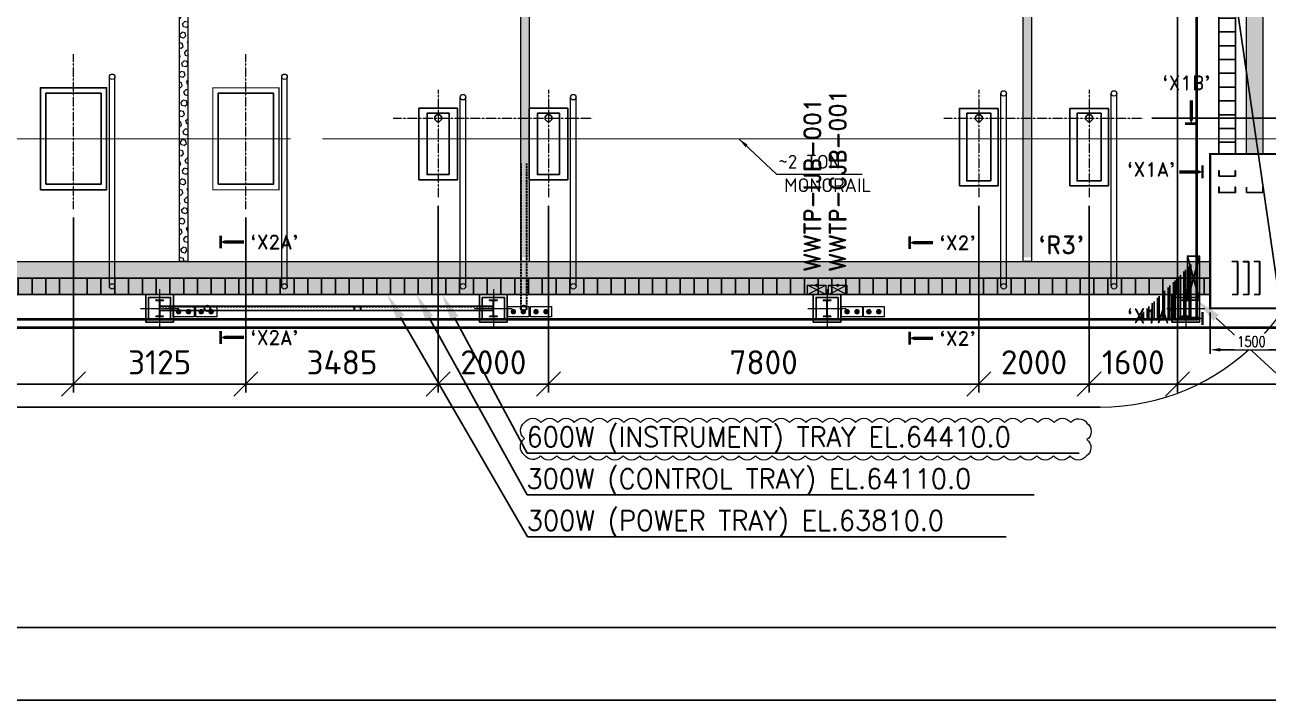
# Model space of a CAD drawing. Header units: inches. Extents: x 8618018 to 8935006, y 2431589 to 2567223.
# Drawn here: x 8685894 to 8708431, y 2464586 to 2476832 of the extents above; entities that cross this region are included whole.
import ezdxf
from ezdxf import colors
from ezdxf.entities.mleader import LeaderData, LeaderLine
from ezdxf.math import Vec2, Vec3

# ---------------------------------------------------------------- set-up
doc = ezdxf.new("R2010")
doc.units = ezdxf.units.IN
doc.header["$MEASUREMENT"] = 0
for name, pattern in [('CENTER', [2, 1.25, -0.25, 0.25, -0.25]), ('HIDDEN', [0.375, 0.25, -0.125]), ('PHANTOM', [2.5, 1.25, -0.25, 0.25, -0.25, 0.25, -0.25])]:
    doc.linetypes.add(name, pattern=pattern)
doc.layers.get('Defpoints').update_dxf_attribs({"color": 252})
for name, color, linetype in [('a Text far', 252, 'Continuous'), ('CCT', 4, 'Continuous'), ('Civil', 252, 'Continuous'), ('ELECT-CABLE-TRENCH', 230, 'Continuous'), ('ELECTRICAL BOX', 30, 'Continuous'), ('HIDDEN', 252, 'HIDDEN'), ('LAY-ROAD CARREGE WAY', 252, 'Continuous'), ('LCS', 4, 'Continuous'), ('MOTOR LOCATION', 3, 'Continuous'), ('PUMP', 252, 'Continuous'), ('STR', 252, 'Continuous'), ('T', 3, 'Continuous'), ('TEXT', 252, 'Continuous'), ('TRAY', 1, 'Continuous')]:
    doc.layers.add(name, color=color, linetype=linetype)
for name, color, linetype, lineweight in [('CL', 252, 'CENTER', 5), ('CVL_INSERT', 212, 'Continuous', 30), ('DIM', 252, 'Continuous', 13), ('ICT', 6, 'Continuous', 13), ('PCT', 2, 'Continuous', 15), ('WTS_PIT', 191, 'Continuous', 25)]:
    doc.layers.add(name, color=color, linetype=linetype, lineweight=lineweight)
doc.styles.add('DIM', font='romans.shx', dxfattribs={"width": 0.8})
doc.styles.add('DIM1', font='romant.shx', dxfattribs={"width": 0.8})
doc.styles.add('ISOCPEUR', font='isocpeur.ttf')
doc.styles.add('r-30', font='romans.shx')
doc.styles.add('Roman', font='romans')
doc.styles.add('ROMAND', font='romand')
doc.styles.get("Standard").update_dxf_attribs({"font": 'arial.ttf'})
doc.styles.add('TIT', font='romand.shx')
doc.dimstyles.new('DIM', dxfattribs={"dimscale": 175, "dimtxt": 2.5, "dimasz": 2.5, "dimexe": 0.875, "dimexo": 0.875, "dimgap": 1, "dimtad": 1, "dimdec": 0, "dimzin": 9, "dimdsep": 46, "dimtxsty": 'ISOCPEUR', "dimblk": 'OBLIQUE', "dimcen": 0.09, "dimclrd": 256, "dimclre": 256, "dimclrt": 252, "dimadec": 0, "dimazin": 0, "dimtfac": 1, "dimtdec": 0, "dimtmove": 0, "dimatfit": 3, "dimfxl": 1, "dimtfill": 1, "dimtolj": 1, "dimtzin": 0, "dimarcsym": 0})
doc.dimstyles.new('DIM_100', dxfattribs={"dimscale": 75, "dimtxt": 2.5, "dimasz": 2.5, "dimexe": 1, "dimexo": 1, "dimgap": 0.75, "dimtad": 1, "dimdec": 0, "dimrnd": 1, "dimzin": 12, "dimdsep": 46, "dimtxsty": 'DIM', "dimcen": 0.09, "dimclrd": 256, "dimclre": 256, "dimclrt": 3, "dimadec": 0, "dimazin": 0, "dimtfac": 0.046875, "dimtdec": 0, "dimtmove": 0, "dimatfit": 3, "dimfxl": 1, "dimtolj": 1, "dimtzin": 12, "dimlwd": -1, "dimlwe": -1, "dimarcsym": 0})
pattern_1 = [(270, (-36093226.64, 22308404), (250, -7e-14), [])]
pattern_2 = [(180, (28544000.03, 47273702.67), (-1e-13, -250), [])]

# ---------------------------------------------------------------- blocks, each defined once
blk = doc.blocks.new('COL')
at = {"layer": 'Civil'}
blk.add_lwpolyline([(-250, -250), (250, -250), (250, 250), (-250, 250)], close=True, dxfattribs=at)
at = {"layer": 'CL', "ltscale": 0.25}
for p, q in [((0, -350), (0, 350)), ((-350, 0), (350, 0))]:
    blk.add_line(p, q, dxfattribs=at)
at = {"layer": 'STR'}
blk.add_lwpolyline([(-200, 200), (200, 200), (200, -200), (-200, -200)], close=True, dxfattribs=at)
blk.add_lwpolyline([(-70, 150), (70, 150), (70, 148, -0.414214), (63, 141), (18, 134, 0.414214), (4, 120), (4, -120, 0.414214), (18, -134), (63, -141, -0.414214), (70, -148), (70, -150), (-70, -150), (-70, -148, -0.414214), (-63, -141), (-18, -134, 0.414214), (-4, -120), (-4, 120, 0.414214), (-18, 134), (-63, 141, -0.414214), (-70, 148)], format="xyb", close=True, dxfattribs=at)
blk = doc.blocks.new('PUMP-3')
at = {"layer": 'CL'}
blk.add_line((0, 515), (0, -1435), dxfattribs=at)
at = {"layer": 'PUMP', "ltscale": 0.25}
blk.add_lwpolyline([(220, -1140), (-220, -1140), (-220, 90), (220, 90)], close=True, dxfattribs=at)
blk.add_circle((0, 0), 63.3, dxfattribs=at)
blk = doc.blocks.new('PUMP-6')
at = {"layer": 'CL'}
blk.add_line((0, 515), (0, -1435), dxfattribs=at)
at = {"layer": 'PUMP', "ltscale": 0.25}
blk.add_lwpolyline([(200, -1025), (-200, -1025), (-200, 90), (200, 90)], close=True, dxfattribs=at)
blk.add_circle((0, 0), 63.3, dxfattribs=at)
blk = doc.blocks.new('_Oblique')
at = {"color": 0, "linetype": 'ByBlock', "lineweight": -2}
blk.add_line((-0.5, -0.5), (0.5, 0.5), dxfattribs=at)
blk = doc.blocks.new('*D270')
at = {"layer": 'Defpoints', "color": 0, "transparency": 16777216}
for p in [(95505, 0), (95505, -6754), (0, -8229)]:
    blk.add_point(p, dxfattribs=at)
at = {"layer": 'DIM', "lineweight": -2, "transparency": 16777216}
for p, q in [((95505, -153), (95505, -6908)), ((0, -8075), (0, -6601)), ((0, -6754), (95505, -6754))]:
    blk.add_line(p, q, dxfattribs=at)
at = {"layer": 'DIM', "lineweight": -2, "transparency": 16777216, "xscale": 437.5, "yscale": 437.5, "zscale": 437.5, "rotation": 180}
blk.add_blockref('_Oblique', (0, -6754), dxfattribs=at)
at = {"layer": 'DIM', "lineweight": -2, "transparency": 16777216, "xscale": 437.5, "yscale": 437.5, "zscale": 437.5}
blk.add_blockref('_Oblique', (95505, -6754), dxfattribs=at)
at = {"layer": 'DIM', "color": 252, "transparency": 16777216, "insert": (47752, -6361), "char_height": 437.5, "attachment_point": 5, "style": 'ISOCPEUR', "bg_fill": 3, "box_fill_scale": 1.1, "bg_fill_color": 256, "bg_fill_true_color": 13158600, "bg_fill_transparency": 0}
blk.add_mtext('\\A1;95505', dxfattribs=at)
blk = doc.blocks.new('*D291')
at = {"layer": 'Defpoints', "color": 0, "transparency": 16777216}
for p in [(78705, 7800), (78086, 3800), (82145, 3800)]:
    blk.add_point(p, dxfattribs=at)
at = {"layer": 'DIM', "lineweight": -2, "transparency": 16777216}
for p, q in [((78858, 7800), (82298, 7800)), ((82145, 7800), (82145, 3800)), ((78239, 3800), (82298, 3800))]:
    blk.add_line(p, q, dxfattribs=at)
at = {"layer": 'DIM', "lineweight": -2, "transparency": 16777216, "xscale": 437.5, "yscale": 437.5, "zscale": 437.5}
for p, rotation in [((82145, 7800), 90), ((82145, 3800), 270)]:
    blk.add_blockref('_Oblique', p, dxfattribs=dict(at, rotation=rotation))
at = {"layer": 'DIM', "color": 252, "transparency": 16777216, "insert": (81751, 5800), "char_height": 437.5, "attachment_point": 5, "rotation": 90, "style": 'ISOCPEUR', "bg_fill": 3, "box_fill_scale": 1.1, "bg_fill_color": 256, "bg_fill_true_color": 13158600, "bg_fill_transparency": 0}
blk.add_mtext('\\A1;4000', dxfattribs=at)
blk = doc.blocks.new('*D265')
at = {"layer": 'Defpoints', "color": 0, "transparency": 16777216}
for p in [(78705, 7800), (86805, 3800), (78705, -1022)]:
    blk.add_point(p, dxfattribs=at)
at = {"layer": 'DIM', "lineweight": -2, "transparency": 16777216}
for p, q in [((78705, 7647), (78705, -1175)), ((86805, 3647), (86805, -1175)), ((86805, -1022), (78705, -1022))]:
    blk.add_line(p, q, dxfattribs=at)
at = {"layer": 'DIM', "lineweight": -2, "transparency": 16777216, "xscale": 437.5, "yscale": 437.5, "zscale": 437.5, "rotation": 180}
blk.add_blockref('_Oblique', (78705, -1022), dxfattribs=at)
at = {"layer": 'DIM', "lineweight": -2, "transparency": 16777216, "xscale": 437.5, "yscale": 437.5, "zscale": 437.5}
blk.add_blockref('_Oblique', (86805, -1022), dxfattribs=at)
at = {"layer": 'DIM', "color": 252, "transparency": 16777216, "insert": (82755, -628), "char_height": 437.5, "attachment_point": 5, "style": 'ISOCPEUR', "bg_fill": 3, "box_fill_scale": 1.1, "bg_fill_color": 256, "bg_fill_true_color": 13158600, "bg_fill_transparency": 0}
blk.add_mtext('\\A1;8100', dxfattribs=at)
blk = doc.blocks.new('*D302')
at = {"layer": 'Defpoints', "color": 0, "transparency": 16777216}
for p in [(78705, 7800), (77105, 2365), (77105, -1022)]:
    blk.add_point(p, dxfattribs=at)
at = {"layer": 'DIM', "lineweight": -2, "transparency": 16777216}
for p, q in [((78705, 7647), (78705, -1175)), ((77105, 2212), (77105, -1175)), ((78705, -1022), (77105, -1022))]:
    blk.add_line(p, q, dxfattribs=at)
at = {"layer": 'DIM', "lineweight": -2, "transparency": 16777216, "xscale": 437.5, "yscale": 437.5, "zscale": 437.5, "rotation": 180}
blk.add_blockref('_Oblique', (77105, -1022), dxfattribs=at)
at = {"layer": 'DIM', "lineweight": -2, "transparency": 16777216, "xscale": 437.5, "yscale": 437.5, "zscale": 437.5}
blk.add_blockref('_Oblique', (78705, -1022), dxfattribs=at)
at = {"layer": 'DIM', "color": 252, "transparency": 16777216, "insert": (77905, -628), "char_height": 437.5, "attachment_point": 5, "style": 'ISOCPEUR', "bg_fill": 3, "box_fill_scale": 1.1, "bg_fill_color": 256, "bg_fill_true_color": 13158600, "bg_fill_transparency": 0}
blk.add_mtext('\\A1;1600', dxfattribs=at)
blk = doc.blocks.new('*D303')
at = {"layer": 'Defpoints', "color": 0, "transparency": 16777216}
for p in [(75105, 2365), (77105, 2365), (75105, -1022)]:
    blk.add_point(p, dxfattribs=at)
at = {"layer": 'DIM', "lineweight": -2, "transparency": 16777216}
for p, q in [((75105, 2212), (75105, -1175)), ((77105, 2212), (77105, -1175)), ((77105, -1022), (75105, -1022))]:
    blk.add_line(p, q, dxfattribs=at)
at = {"layer": 'DIM', "lineweight": -2, "transparency": 16777216, "xscale": 437.5, "yscale": 437.5, "zscale": 437.5, "rotation": 180}
blk.add_blockref('_Oblique', (75105, -1022), dxfattribs=at)
at = {"layer": 'DIM', "lineweight": -2, "transparency": 16777216, "xscale": 437.5, "yscale": 437.5, "zscale": 437.5}
blk.add_blockref('_Oblique', (77105, -1022), dxfattribs=at)
at = {"layer": 'DIM', "color": 252, "transparency": 16777216, "insert": (76105, -628), "char_height": 437.5, "attachment_point": 5, "style": 'ISOCPEUR', "bg_fill": 3, "box_fill_scale": 1.1, "bg_fill_color": 256, "bg_fill_true_color": 13158600, "bg_fill_transparency": 0}
blk.add_mtext('\\A1;2000', dxfattribs=at)
blk = doc.blocks.new('*D304')
at = {"layer": 'Defpoints', "color": 0, "transparency": 16777216}
for p in [(67305, 2365), (75105, 2365), (67305, -1022)]:
    blk.add_point(p, dxfattribs=at)
at = {"layer": 'DIM', "lineweight": -2, "transparency": 16777216}
for p, q in [((67305, 2212), (67305, -1175)), ((75105, 2212), (75105, -1175)), ((75105, -1022), (67305, -1022))]:
    blk.add_line(p, q, dxfattribs=at)
at = {"layer": 'DIM', "lineweight": -2, "transparency": 16777216, "xscale": 437.5, "yscale": 437.5, "zscale": 437.5, "rotation": 180}
blk.add_blockref('_Oblique', (67305, -1022), dxfattribs=at)
at = {"layer": 'DIM', "lineweight": -2, "transparency": 16777216, "xscale": 437.5, "yscale": 437.5, "zscale": 437.5}
blk.add_blockref('_Oblique', (75105, -1022), dxfattribs=at)
at = {"layer": 'DIM', "color": 252, "transparency": 16777216, "insert": (71205, -628), "char_height": 437.5, "attachment_point": 5, "style": 'ISOCPEUR', "bg_fill": 3, "box_fill_scale": 1.1, "bg_fill_color": 256, "bg_fill_true_color": 13158600, "bg_fill_transparency": 0}
blk.add_mtext('\\A1;7800', dxfattribs=at)
blk = doc.blocks.new('*D305')
at = {"layer": 'Defpoints', "color": 0, "transparency": 16777216}
for p in [(65305, 2365), (67305, 2365), (65305, -1022)]:
    blk.add_point(p, dxfattribs=at)
at = {"layer": 'DIM', "lineweight": -2, "transparency": 16777216}
for p, q in [((65305, 2212), (65305, -1175)), ((67305, 2212), (67305, -1175)), ((67305, -1022), (65305, -1022))]:
    blk.add_line(p, q, dxfattribs=at)
at = {"layer": 'DIM', "lineweight": -2, "transparency": 16777216, "xscale": 437.5, "yscale": 437.5, "zscale": 437.5, "rotation": 180}
blk.add_blockref('_Oblique', (65305, -1022), dxfattribs=at)
at = {"layer": 'DIM', "lineweight": -2, "transparency": 16777216, "xscale": 437.5, "yscale": 437.5, "zscale": 437.5}
blk.add_blockref('_Oblique', (67305, -1022), dxfattribs=at)
at = {"layer": 'DIM', "color": 252, "transparency": 16777216, "insert": (66305, -628), "char_height": 437.5, "attachment_point": 5, "style": 'ISOCPEUR', "bg_fill": 3, "box_fill_scale": 1.1, "bg_fill_color": 256, "bg_fill_true_color": 13158600, "bg_fill_transparency": 0}
blk.add_mtext('\\A1;2000', dxfattribs=at)
blk = doc.blocks.new('*D306')
at = {"layer": 'Defpoints', "color": 0, "transparency": 16777216}
for p in [(65305, 2365), (61820, 2150), (61820, -1022)]:
    blk.add_point(p, dxfattribs=at)
at = {"layer": 'DIM', "lineweight": -2, "transparency": 16777216}
for p, q in [((65305, 2212), (65305, -1175)), ((61820, 1997), (61820, -1175)), ((65305, -1022), (61820, -1022))]:
    blk.add_line(p, q, dxfattribs=at)
at = {"layer": 'DIM', "lineweight": -2, "transparency": 16777216, "xscale": 437.5, "yscale": 437.5, "zscale": 437.5, "rotation": 180}
blk.add_blockref('_Oblique', (61820, -1022), dxfattribs=at)
at = {"layer": 'DIM', "lineweight": -2, "transparency": 16777216, "xscale": 437.5, "yscale": 437.5, "zscale": 437.5}
blk.add_blockref('_Oblique', (65305, -1022), dxfattribs=at)
at = {"layer": 'DIM', "color": 252, "transparency": 16777216, "insert": (63562, -628), "char_height": 437.5, "attachment_point": 5, "style": 'ISOCPEUR', "bg_fill": 3, "box_fill_scale": 1.1, "bg_fill_color": 256, "bg_fill_true_color": 13158600, "bg_fill_transparency": 0}
blk.add_mtext('\\A1;3485', dxfattribs=at)
blk = doc.blocks.new('*D307')
at = {"layer": 'Defpoints', "color": 0, "transparency": 16777216}
for p in [(58695, 2150), (61820, 2150), (58695, -1022)]:
    blk.add_point(p, dxfattribs=at)
at = {"layer": 'DIM', "lineweight": -2, "transparency": 16777216}
for p, q in [((58695, 1997), (58695, -1175)), ((61820, 1997), (61820, -1175)), ((61820, -1022), (58695, -1022))]:
    blk.add_line(p, q, dxfattribs=at)
at = {"layer": 'DIM', "lineweight": -2, "transparency": 16777216, "xscale": 437.5, "yscale": 437.5, "zscale": 437.5, "rotation": 180}
blk.add_blockref('_Oblique', (58695, -1022), dxfattribs=at)
at = {"layer": 'DIM', "lineweight": -2, "transparency": 16777216, "xscale": 437.5, "yscale": 437.5, "zscale": 437.5}
blk.add_blockref('_Oblique', (61820, -1022), dxfattribs=at)
at = {"layer": 'DIM', "color": 252, "transparency": 16777216, "insert": (60257, -628), "char_height": 437.5, "attachment_point": 5, "style": 'ISOCPEUR', "bg_fill": 3, "box_fill_scale": 1.1, "bg_fill_color": 256, "bg_fill_true_color": 13158600, "bg_fill_transparency": 0}
blk.add_mtext('\\A1;3125', dxfattribs=at)
blk = doc.blocks.new('*D308')
at = {"layer": 'Defpoints', "color": 0, "transparency": 16777216}
for p in [(55205, 2365), (58695, 2150), (55205, -1022)]:
    blk.add_point(p, dxfattribs=at)
at = {"layer": 'DIM', "lineweight": -2, "transparency": 16777216}
for p, q in [((55205, 2212), (55205, -1175)), ((58695, 1997), (58695, -1175)), ((58695, -1022), (55205, -1022))]:
    blk.add_line(p, q, dxfattribs=at)
at = {"layer": 'DIM', "lineweight": -2, "transparency": 16777216, "xscale": 437.5, "yscale": 437.5, "zscale": 437.5, "rotation": 180}
blk.add_blockref('_Oblique', (55205, -1022), dxfattribs=at)
at = {"layer": 'DIM', "lineweight": -2, "transparency": 16777216, "xscale": 437.5, "yscale": 437.5, "zscale": 437.5}
blk.add_blockref('_Oblique', (58695, -1022), dxfattribs=at)
at = {"layer": 'DIM', "color": 252, "transparency": 16777216, "insert": (56950, -628), "char_height": 437.5, "attachment_point": 5, "style": 'ISOCPEUR', "bg_fill": 3, "box_fill_scale": 1.1, "bg_fill_color": 256, "bg_fill_true_color": 13158600, "bg_fill_transparency": 0}
blk.add_mtext('\\A1;3490', dxfattribs=at)
blk = doc.blocks.new('LPNO')
at = {"layer": 'ELECTRICAL BOX', "color": 7, "lineweight": 0}
for p, q in [((25.6, 21.4), (3.9, -21.4)), ((25.6, -21.4), (3.9, 21.4))]:
    blk.add_line(p, q, dxfattribs=at)
at = {"layer": 'ELECTRICAL BOX', "color": 7, "lineweight": 0, "const_width": 3.59}
blk.add_lwpolyline([(3.9, 1.8, 1), (3.9, -1.8, 1)], format="xyb", close=True, dxfattribs=at)
at = {"layer": 'ELECTRICAL BOX', "color": 7, "lineweight": 0}
blk.add_lwpolyline([(3.9, -21.4), (3.9, 21.4), (25.6, 21.4), (25.6, -21.4)], close=True, dxfattribs=at)
at = {"layer": 'ELECTRICAL BOX', "style": 'DIM1', "width": 0.8}
blk.add_attdef('LPNO', (36.8, 20.2), '', height=32, dxfattribs=at)
blk = doc.blocks.new('*D333')
at = {"transparency": 16777216}
for p, q in [((8707379, 2471615), (8707379, 2470864)), ((8708880, 2471615), (8708880, 2470864)), ((8707567, 2470939), (8708692, 2470939))]:
    blk.add_line(p, q, dxfattribs=at)
for points in [[(8707567, 2470971), (8707567, 2470908), (8707379, 2470939)], [(8708692, 2470971), (8708692, 2470908), (8708880, 2470939)]]:
    blk.add_solid(points, dxfattribs=at)
at = {"layer": 'Defpoints', "color": 0, "transparency": 16777216}
for p in [(8707379, 2471690), (8708880, 2471690), (8708880, 2470939)]:
    blk.add_point(p, dxfattribs=at)
at = {"color": 3, "transparency": 16777216, "insert": (8708129, 2471089), "char_height": 187.5, "attachment_point": 5, "style": 'DIM', "bg_fill": 3, "box_fill_scale": 1.25, "bg_fill_color": 256, "bg_fill_true_color": 13158600, "bg_fill_transparency": 0}
blk.add_mtext('\\A1;1500', dxfattribs=at)
blk = doc.blocks.new('LCS')
at = {"layer": 'T', "color": 4, "lineweight": 0}
blk.add_lwpolyline([(-590, 295), (-210, 295), (-210, 105), (-590, 105)], close=True, dxfattribs=at)
at = {"layer": 'T', "color": 4, "const_width": 50}
for points in [[(-515, 200, 1), (-465, 200, 1)], [(-335, 200, 1), (-285, 200, 1)]]:
    blk.add_lwpolyline(points, format="xyb", close=True, dxfattribs=at)
at = {"layer": 'MOTOR LOCATION', "color": 4, "style": 'Roman'}
blk.add_attdef('XXX', (246, 103), '', height=240, dxfattribs=at)
blk = doc.blocks.new('GA CRM')
h = blk.add_hatch()
h.set_pattern_fill('ANSI32', color=256, scale=10, angle=45)
h.set_pattern_definition([(90, (-8596117.2, -2337405.8), (-95.25, 0), []), (90, (-8596085.45, -2337374.05), (-95.25, 0), [])])
h.paths.add_polyline_path([(78955, 1150), (78955, 150), (77955, 150)])
at = {"const_width": 50}
blk.add_lwpolyline([(0, 0), (0, 54685), (95505, 54685), (95505, 0), (0, 0)], dxfattribs=at)
at = {"linetype": 'PHANTOM', "const_width": 50}
blk.add_lwpolyline([(42455, 6750), (79055, 6750), (79055, 150), (42455, 150)], close=True, dxfattribs=at)
at = {"color": 252, "linetype": 'PHANTOM', "const_width": 20}
blk.add_lwpolyline([(61219.5, 2500), (61219.5, 4350), (62419.5, 4350), (62419.5, 2500)], close=True, dxfattribs=at)
for points in [[(43155, 3425), (62629, 3425)], [(63207.1, 3425), (80755, 3425)]]:
    blk.add_lwpolyline(points, dxfattribs=at)
at = {"linetype": 'PHANTOM', "const_width": 50}
blk.add_lwpolyline([(37905, 0), (79905, 0)], dxfattribs=at)
at = {"layer": 'Civil'}
for points in [[(58094.5, 2500), (58094.5, 4350), (59294.5, 4350), (59294.5, 2500)], [(64955, 2680), (64955, 3980), (65655, 3980), (65655, 2680)], [(66955, 2680), (66955, 3980), (67655, 3980), (67655, 2680)], [(75455, 3975), (75455, 2575), (74755, 2575), (74755, 3975)], [(77455, 3975), (77455, 2575), (76755, 2575), (76755, 3975)]]:
    blk.add_lwpolyline(points, close=True, dxfattribs=at)
at = {"layer": 'CL'}
for p, q in [((58694.5, 2150), (58694.5, 4960.4)), ((61819.5, 2150), (61819.5, 4960.4)), ((64490, 3800), (68094.1, 3800)), ((74471.8, 3800), (78086.2, 3800))]:
    blk.add_line(p, q, dxfattribs=at)
at = {"layer": 'DIM'}
blk.add_arc((77305, 2560), 4000, 270, 0, dxfattribs=at)
at = {"layer": 'HIDDEN'}
for p, q in [((60258.8, 379.5), (66301.1, 379.5)), ((63789.1, 312.5), (63789.1, 387.5)), ((63898.5, 312.5), (63898.5, 387.5))]:
    blk.add_line(p, q, dxfattribs=at)
at = {"layer": 'LAY-ROAD CARREGE WAY', "color": 252}
for p, q in [((19500, -1440), (77305, -1440)), ((19500, -5440), (99255, -5440))]:
    blk.add_line(p, q, dxfattribs=at)
at = {"layer": 'PUMP', "ltscale": 0.25}
for points in [[(58194.5, 2600), (58194.5, 4250), (59194.5, 4250), (59194.5, 2600)], [(61319.5, 2600), (61319.5, 4250), (62319.5, 4250), (62319.5, 2600)]]:
    blk.add_lwpolyline(points, close=True, dxfattribs=at)
at = {"layer": 'STR'}
for p, q in [((60258.8, 387.5), (66301.1, 387.5)), ((60258.8, 312.5), (66301.1, 312.5)), ((63782.6, 312.5), (63782.6, 387.5)), ((63905, 312.5), (63905, 387.5))]:
    blk.add_line(p, q, dxfattribs=at)
at = {"color": 7, "xscale": -1, "rotation": 180}
for p in [(60255, 350), (66305, 350), (72355, 350), (78855, 350)]:
    blk.add_blockref('COL', p, dxfattribs=at)
at = {"layer": 'PUMP'}
for name, p in [('PUMP-6', (65305, 3800)), ('PUMP-6', (67305, 3800)), ('PUMP-3', (75105, 3800)), ('PUMP-3', (77105, 3800))]:
    blk.add_blockref(name, p, dxfattribs=at)
at = {"layer": 'TEXT', "char_height": 250, "attachment_point": 7, "style": 'ISOCPEUR'}
for s, insert in [('\\A1;~2 TON', (71472.8, 2884.2)), ('\\A1;MONORAIL', (71576.9, 2457.5))]:
    blk.add_mtext(s, dxfattribs=dict(at, insert=insert))
at = {"layer": 'DIM'}
blk.add_leader([(79620, 6949.6), (81120.5, -3409), (93076.4, -3409)], dimstyle='DIM', override={"dimgap": 1, "dimtad": 0}, dxfattribs=at)
at = {"layer": 'DIM', "color": 7}
blk.add_leader([(70757.2, 3425, -8.2), (71440.8, 2785.3, -8.2), (72993.6, 2785.3, -8.2)], dimstyle='DIM_100', dxfattribs=at)
at = {"layer": 'DIM'}
dim = blk.add_linear_dim(base=(82145, 3800), p1=(78705, 7800), p2=(78086.2, 3800), angle=90, dimstyle='DIM', override={"dimarcsym": 1}, dxfattribs=at)
dim.commit()
dim.dimension.update_dxf_attribs({"geometry": '*D291', "text_midpoint": (81751.2, 5800)})
dim = blk.add_linear_dim(base=(95505, -6754.4), p1=(0, -8228.6), p2=(95505, 0), dimstyle='DIM', override={"dimarcsym": 1}, dxfattribs=at)
dim.commit()
dim.dimension.update_dxf_attribs({"geometry": '*D270', "text_midpoint": (47752.5, -6360.7)})
dim = blk.add_linear_dim(base=(78705, -1021.7), p1=(86805, 3800), p2=(78705, 7800), dimstyle='DIM', override={"dimarcsym": 1}, dxfattribs=at)
dim.commit()
dim.dimension.update_dxf_attribs({"geometry": '*D265', "text_midpoint": (82755, -628)})
dim = blk.add_linear_dim(base=(77105, -1021.7), p1=(78705, 7800), p2=(77105, 2365), dimstyle='DIM', override={"dimarcsym": 1}, dxfattribs=at)
dim.commit()
dim.dimension.update_dxf_attribs({"geometry": '*D302', "text_midpoint": (77905, -628)})
dim = blk.add_linear_dim(base=(75105, -1021.7), p1=(77105, 2365), p2=(75105, 2365), dimstyle='DIM', override={"dimarcsym": 1}, dxfattribs=at)
dim.commit()
dim.dimension.update_dxf_attribs({"geometry": '*D303', "text_midpoint": (76105, -628)})
dim = blk.add_linear_dim(base=(67305, -1021.7), p1=(75105, 2365), p2=(67305, 2365), dimstyle='DIM', override={"dimtmove": 1, "dimarcsym": 1}, dxfattribs=at)
dim.commit()
dim.dimension.update_dxf_attribs({"geometry": '*D304', "text_midpoint": (71205, -628)})
dim = blk.add_linear_dim(base=(65305, -1021.7), p1=(67305, 2365), p2=(65305, 2365), dimstyle='DIM', override={"dimtmove": 1, "dimarcsym": 1}, dxfattribs=at)
dim.commit()
dim.dimension.update_dxf_attribs({"geometry": '*D305', "text_midpoint": (66305, -628)})
dim = blk.add_linear_dim(base=(61819.5, -1021.7190206), p1=(65305, 2364.9999549), p2=(61819.5, 2149.9999549), dimstyle='DIM', override={"dimtmove": 1, "dimarcsym": 1}, dxfattribs=at)
dim.commit()
dim.dimension.update_dxf_attribs({"geometry": '*D306', "text_midpoint": (63562.25, -627.9690206)})
dim = blk.add_linear_dim(base=(58694.5, -1021.7), p1=(61819.5, 2150), p2=(58694.5, 2150), dimstyle='DIM', override={"dimtmove": 1, "dimarcsym": 1}, dxfattribs=at)
dim.commit()
dim.dimension.update_dxf_attribs({"geometry": '*D307', "text_midpoint": (60257, -628)})
dim = blk.add_linear_dim(base=(55205, -1021.7190206), p1=(58694.5, 2149.9999549), p2=(55205, 2364.9999549), dimstyle='DIM', override={"dimtmove": 1, "dimarcsym": 1}, dxfattribs=at)
dim.commit()
dim.dimension.update_dxf_attribs({"geometry": '*D308', "text_midpoint": (56949.75, -627.9690206)})

msp = doc.modelspace()

# ---------------------------------------------------------------- block references
at = {"color": 252}
msp.add_blockref('GA CRM', (8628081, 2471340), dxfattribs=at)

# ---------------------------------------------------------------- next in the draw order: hatches: boundary and pattern name
at = {"layer": 'CCT'}
h = msp.add_hatch(dxfattribs=at)
h.set_pattern_fill('ANSI31', color=256, scale=2000, angle=135, style=0)
h.set_pattern_definition(pattern_2)
h.paths.add_polyline_path([(8707836.2, 2484673.1), (8707536.2, 2484673.1), (8707536, 2474489.2), (8707836, 2474489.2)])
h = msp.add_hatch(dxfattribs=at)
h.set_pattern_fill('ANSI31', color=256, scale=2000, angle=225, style=0)
h.set_pattern_definition(pattern_1)
h.paths.add_polyline_path([(8663143.1, 2472240), (8663196, 2471940), (8707379.4, 2471940), (8707379.4, 2472240)])
at = {"layer": 'ICT'}
h = msp.add_hatch(dxfattribs=at)
h.set_pattern_fill('HEX', color=256, scale=18, angle=45, style=0)
h.set_pattern_definition([(45, (213760.39, 0), (-69.9941694, 69.9941694), [57.15, -114.3]), (165, (213760.39, 0), (-25.6196441, -95.6138135), [57.15, -114.3]), (105, (213800.81, 40.41), (-95.6138135, -25.6196441), [57.15, -114.3])])
h.paths.add_polyline_path([(8708036, 2474490.4), (8708336, 2474490.4), (8708336, 2483573.1), (8708036, 2483573.1)])
h = msp.add_hatch(dxfattribs=at)
h.set_pattern_fill('HEX', color=256, scale=18, angle=45, style=0)
h.set_pattern_definition([(45, (213560.39, 300.01), (-69.9941694, 69.9941694), [57.15, -114.3]), (165, (213560.39, 300.01), (-25.6196441, -95.6138135), [57.15, -114.3]), (105, (213600.81, 340.42), (-95.6138135, -25.6196441), [57.15, -114.3])])
h.paths.add_polyline_path([(8688848.1, 2478919.2), (8688698.1, 2478919.2), (8688698.1, 2472540), (8688848.1, 2472540)])
at = {"layer": 'ICT', "transparency": 33554661}
h = msp.add_hatch(dxfattribs=at)
h.set_pattern_fill('HEX', color=256, scale=450, angle=100, style=0)
h.paths.add_polyline_path([(8704138.2, 2477364.5), (8703988.2, 2477364.5), (8703988.2, 2472615), (8704138.2, 2472615)])
h.paths.add_polyline_path([(8695035.2, 2477564.5), (8694885.2, 2477564.5), (8694885.2, 2472615), (8695035.2, 2472615)])
at = {"layer": 'ICT'}
h = msp.add_hatch(dxfattribs=at)
h.set_pattern_fill('HEX', color=256, scale=18, angle=45, style=0)
h.set_pattern_definition([(45, (206436.54, -40420.99), (-69.9941694, 69.9941694), [57.15, -114.3]), (165, (206436.54, -40420.99), (-25.6196441, -95.6138135), [57.15, -114.3]), (105, (206476.95, -40380.58), (-95.6138135, -25.6196441), [57.15, -114.3])])
h.paths.add_polyline_path([(8707379.4, 2471940), (8707379.4, 2472540), (8663090.2, 2472540), (8663196, 2471940)])
at = {"layer": 'PCT'}
h = msp.add_hatch(dxfattribs=at)
h.set_pattern_fill('ANSI31', color=256, scale=2000, angle=135, style=0)
h.set_pattern_definition(pattern_2)
h.paths.add_polyline_path([(8707836.2, 2484673.1), (8707536.2, 2484673.1), (8707536, 2474489.2), (8707836, 2474489.2)])
h = msp.add_hatch(dxfattribs=at)
h.set_pattern_fill('ANSI31', color=256, scale=2000, angle=225, style=0)
h.set_pattern_definition(pattern_1)
h.paths.add_polyline_path([(8663143.1, 2472240), (8663196, 2471940), (8707379.4, 2471940), (8707379.4, 2472240)])

# ---------------------------------------------------------------- next in the draw order: linework, layer by layer
at = {"layer": 'a Text far', "color": 3}
for points in [[(8707037.7, 2475040.1, 0, 205.1, 0), (8707037.7, 2475293.5, 61.5, 61.5, 0), (8707037.7, 2475462.5, 61.5, 61.5, 0)], [(8689442.9, 2472894.9, 0, 205.1, 0), (8689696.3, 2472894.9, 61.5, 61.5, 0), (8689865.3, 2472894.9, 61.5, 61.5, 0)], [(8701933.8, 2472880.9, 0, 205.1, 0), (8702187.2, 2472880.9, 61.5, 61.5, 0), (8702356.2, 2472880.9, 61.5, 61.5, 0)], [(8689442.9, 2471162.6, 0, 205.1, 0), (8689696.3, 2471162.6, 61.5, 61.5, 0), (8689865.3, 2471162.6, 61.5, 61.5, 0)], [(8701933.8, 2471148.6, 0, 205.1, 0), (8702187.2, 2471148.6, 61.5, 61.5, 0), (8702356.2, 2471148.6, 61.5, 61.5, 0)]]:
    msp.add_lwpolyline(points, format="xyseb", dxfattribs=at)
at = {"layer": 'a Text far', "color": 3, "const_width": 46.7}
for points in [[(8706921, 2475040.1), (8707154.4, 2475040.1)], [(8706921, 2475040.1), (8707154.4, 2475040.1)], [(8706921, 2475040.1), (8707154.4, 2475040.1)], [(8706921, 2475040.1), (8707154.4, 2475040.1)], [(8689442.9, 2472778.2), (8689442.9, 2473011.6)], [(8701933.8, 2472764.2), (8701933.8, 2472997.6)], [(8689442.9, 2471045.9), (8689442.9, 2471279.2)], [(8701933.8, 2471031.9), (8701933.8, 2471265.2)]]:
    msp.add_lwpolyline(points, dxfattribs=at)
at = {"layer": 'CCT'}
for points in [[(8707536, 2474489.2), (8707536.2, 2484673.1), (8707836.2, 2484673.1), (8707836, 2474489.2)], [(8707379.4, 2471940), (8663196, 2471940), (8663143.1, 2472240), (8707379.4, 2472240)]]:
    msp.add_lwpolyline(points, close=True, dxfattribs=at)
at = {"layer": 'CCT', "ltscale": 1000}
for points in [[(8707536, 2473890.1), (8707536, 2473790.1), (8707836, 2473790.1), (8707836, 2473890.1), (8707836, 2473790.1), (8707536, 2473790.1), (8707536, 2473890.1), (8707540, 2473890.1), (8707540, 2473794.1), (8707832, 2473794.1), (8707832, 2473890.1), (8707836, 2473890.1)], [(8707979, 2471940), (8708079, 2471940), (8708079, 2472540), (8707979, 2472540), (8708079, 2472540), (8708079, 2471940), (8707979, 2471940), (8707979, 2471944), (8708075, 2471944), (8708075, 2472536), (8707979, 2472536), (8707979, 2472540)]]:
    msp.add_lwpolyline(points, dxfattribs=at)
at = {"layer": 'CVL_INSERT', "linetype": 'HIDDEN'}
for p, q in [((8694886, 2474320), (8694886, 2471690)), ((8694986, 2474320), (8694986, 2471690))]:
    msp.add_line(p, q, dxfattribs=at)
at = {"layer": 'CVL_INSERT'}
for centre in [(8689201, 2471690), (8694936, 2471690)]:
    msp.add_circle(centre, 50, dxfattribs=at)
at = {"layer": 'ELECT-CABLE-TRENCH', "color": 3, "const_width": 46.7}
for points in [[(8707240.8, 2474282.1), (8707240.8, 2474048.8)], [(8707240.8, 2474282.1), (8707240.8, 2474048.8)], [(8707240.8, 2474282.1), (8707240.8, 2474048.8)], [(8707240.8, 2474282.1), (8707240.8, 2474048.8)], [(8707240.8, 2471391.6), (8707240.8, 2471624.9)], [(8707240.8, 2471391.6), (8707240.8, 2471624.9)], [(8707240.8, 2471391.6), (8707240.8, 2471624.9)], [(8707240.8, 2471391.6), (8707240.8, 2471624.9)]]:
    msp.add_lwpolyline(points, dxfattribs=at)
at = {"layer": 'ELECT-CABLE-TRENCH', "color": 3}
msp.add_lwpolyline([(8707240.8, 2474165.5, 0, 205.1, 0), (8706987.4, 2474165.5, 61.5, 61.5, 0), (8706818.3, 2474165.5, 61.5, 61.5, 0)], format="xyseb", dxfattribs=at)
at = {"layer": 'ICT'}
for points in [[(8708036, 2474489.2), (8708036.2, 2484673.1), (8708336.2, 2484673.1), (8708336, 2474489.2)], [(8688698.1, 2472540), (8688698.1, 2478919.2), (8688848.1, 2478919.2), (8688848.1, 2472540)], [(8694885.2, 2472540.3), (8694885.2, 2477564.5), (8695035.2, 2477564.5), (8695035.2, 2472540.3)], [(8703988.2, 2472540.3), (8703988.2, 2477364.5), (8704138.2, 2477364.5), (8704138.2, 2472540.3)]]:
    msp.add_lwpolyline(points, close=True, dxfattribs=at)
at = {"layer": 'ICT', "ltscale": 1000}
for points in [[(8708036, 2473890.1), (8708036, 2473790.1), (8708336, 2473790.1), (8708336, 2473890.1), (8708336, 2473790.1), (8708036, 2473790.1), (8708036, 2473890.1), (8708040, 2473890.1), (8708040, 2473794.1), (8708332, 2473794.1), (8708332, 2473890.1), (8708336, 2473890.1)], [(8708179, 2471940), (8708279, 2471940), (8708279, 2472540), (8708179, 2472540), (8708279, 2472540), (8708279, 2471940), (8708179, 2471940), (8708179, 2471944), (8708275, 2471944), (8708275, 2472536), (8708179, 2472536), (8708179, 2472540)]]:
    msp.add_lwpolyline(points, dxfattribs=at)
at = {"layer": 'ICT'}
msp.add_lwpolyline([(8663186, 2472540), (8707379.4, 2472540), (8707379.4, 2471940), (8663196, 2471940), (8663090.2, 2472540), (8663179.1, 2472540)], dxfattribs=at)
at = {"layer": 'ICT', "color": 1}
msp.add_lwpolyline([(8694953.7, 2469618, -0.5205671), (8695253.7, 2469618, -0.5205671), (8695553.7, 2469618, -0.5205671), (8695853.7, 2469618, -0.5205671), (8696153.7, 2469618, -0.5205671), (8696453.7, 2469618, -0.5205671), (8696753.7, 2469618, -0.5205671), (8697053.7, 2469618, -0.5205671), (8697353.7, 2469618, -0.5205671), (8697653.7, 2469618, -0.5205671), (8697953.7, 2469618, -0.5205671), (8698253.7, 2469618, -0.5205671), (8698553.7, 2469618, -0.5205671), (8698853.7, 2469618, -0.5205671), (8699153.7, 2469618, -0.5205671), (8699453.7, 2469618, -0.5205671), (8699753.7, 2469618, -0.5205671), (8700053.7, 2469618, -0.5205671), (8700353.7, 2469618, -0.5205671), (8700653.7, 2469618, -0.5205671), (8700953.7, 2469618, -0.5205671), (8701253.7, 2469618, -0.5205671), (8701553.7, 2469618, -0.5205671), (8701853.7, 2469618, -0.5205671), (8702153.7, 2469618, -0.5205671), (8702453.7, 2469618, -0.5205671), (8702753.7, 2469618, -0.5205671), (8703053.7, 2469618, -0.5205671), (8703353.7, 2469618, -0.5205671), (8703653.7, 2469618, -0.5205671), (8703953.7, 2469618, -0.5205671), (8704253.7, 2469618, -0.5205671), (8704553.7, 2469618, -0.5205671), (8704853.7, 2469618, -0.5205671), (8705145.2, 2469609.5, -0.5205671), (8705145.2, 2469309.5, -0.5205671), (8705138.7, 2469016, -0.5205671), (8704838.7, 2469016, -0.5205671), (8704538.7, 2469016, -0.5205671), (8704238.7, 2469016, -0.5205671), (8703938.7, 2469016, -0.5205671), (8703638.7, 2469016, -0.5205671), (8703338.7, 2469016, -0.5205671), (8703038.7, 2469016, -0.5205671), (8702738.7, 2469016, -0.5205671), (8702438.7, 2469016, -0.5205671), (8702138.7, 2469016, -0.5205671), (8701838.7, 2469016, -0.5205671), (8701538.7, 2469016, -0.5205671), (8701238.7, 2469016, -0.5205671), (8700938.7, 2469016, -0.5205671), (8700638.7, 2469016, -0.5205671), (8700338.7, 2469016, -0.5205671), (8700038.7, 2469016, -0.5205671), (8699738.7, 2469016, -0.5205671), (8699438.7, 2469016, -0.5205671), (8699138.7, 2469016, -0.5205671), (8698838.7, 2469016, -0.5205671), (8698538.7, 2469016, -0.5205671), (8698238.7, 2469016, -0.5205671), (8697938.7, 2469016, -0.5205671), (8697638.7, 2469016, -0.5205671), (8697338.7, 2469016, -0.5205671), (8697038.7, 2469016, -0.5205671), (8696738.7, 2469016, -0.5205671), (8696438.7, 2469016, -0.5205671), (8696138.7, 2469016, -0.5205671), (8695838.7, 2469016, -0.5205671), (8695538.7, 2469016, -0.5205671), (8695238.7, 2469016, -0.5205671), (8694953.7, 2469031, -0.5205671), (8694953.7, 2469331, -0.5205671)], format="xyb", close=True, dxfattribs=at)
at = {"layer": 'PCT', "color": 2, "lineweight": 0, "ltscale": 300}
for p, q in [((8687426, 2472090.4), (8687426, 2475890)), ((8687526, 2472090.4), (8687526, 2475890)), ((8690551, 2472090.4), (8690551, 2475890)), ((8690651, 2472090.4), (8690651, 2475890)), ((8693786, 2472090.4), (8693786, 2475520)), ((8693886, 2472090.4), (8693886, 2475520)), ((8695786, 2472090.4), (8695786, 2475520)), ((8695886, 2472090.4), (8695886, 2475520)), ((8703586, 2472090.4), (8703586, 2475588)), ((8703686, 2472090.4), (8703686, 2475588)), ((8705586, 2472090.4), (8705586, 2475588)), ((8705686, 2472090.4), (8705686, 2475588))]:
    msp.add_line(p, q, dxfattribs=at)
at = {"layer": 'PCT'}
for points in [[(8707536, 2474489.2), (8707536.2, 2484673.1), (8707836.2, 2484673.1), (8707836, 2474489.2)], [(8707379.4, 2471940), (8663196, 2471940), (8663143.1, 2472240), (8707379.4, 2472240)]]:
    msp.add_lwpolyline(points, close=True, dxfattribs=at)
for points in [[(8707536, 2474190.1), (8707536, 2474090.1), (8707836, 2474090.1), (8707836, 2474190.1), (8707836, 2474090.1), (8707536, 2474090.1), (8707536, 2474190.1), (8707540, 2474190.1), (8707540, 2474094.1), (8707832, 2474094.1), (8707832, 2474190.1), (8707836, 2474190.1)], [(8707536, 2473890.1), (8707536, 2473790.1), (8707836, 2473790.1), (8707836, 2473890.1), (8707836, 2473790.1), (8707536, 2473790.1), (8707536, 2473890.1), (8707540, 2473890.1), (8707540, 2473794.1), (8707832, 2473794.1), (8707832, 2473890.1), (8707836, 2473890.1)], [(8707779, 2471940), (8707879, 2471940), (8707879, 2472540), (8707779, 2472540), (8707879, 2472540), (8707879, 2471940), (8707779, 2471940), (8707779, 2471944), (8707875, 2471944), (8707875, 2472536), (8707779, 2472536), (8707779, 2472540)], [(8707979, 2471940), (8708079, 2471940), (8708079, 2472540), (8707979, 2472540), (8708079, 2472540), (8708079, 2471940), (8707979, 2471940), (8707979, 2471944), (8708075, 2471944), (8708075, 2472536), (8707979, 2472536), (8707979, 2472540)]]:
    msp.add_lwpolyline(points, dxfattribs=at)
at = {"layer": 'PCT', "color": 2, "lineweight": 0, "ltscale": 300}
for centre in [(8687476, 2475890), (8690601, 2475890), (8703636, 2475588), (8705636, 2475588), (8693836, 2475520), (8695836, 2475520), (8687476, 2472090.4), (8690601, 2472090.4), (8693836, 2472090.4), (8695836, 2472090.4), (8703636, 2472090.4), (8705636, 2472090.4)]:
    msp.add_circle(centre, 50, dxfattribs=at)
at = {"layer": 'TRAY'}
for p, q in [((8707186, 2472639.8), (8706966.7, 2471840.2)), ((8706966.7, 2472639.8), (8707186, 2471840.2))]:
    msp.add_line(p, q, dxfattribs=at)
msp.add_lwpolyline([(8707186, 2472515.6), (8707186, 2471840.2), (8706966.7, 2471840.2), (8706966.7, 2472639.8), (8707186, 2472639.8), (8707186, 2472515.6)], dxfattribs=at)
at = {"layer": 'WTS_PIT', "const_width": 40}
msp.add_lwpolyline([(8707379.4, 2474490.4), (8707379.4, 2471690), (8708879.5, 2471690), (8708879.5, 2474490.4)], close=True, dxfattribs=at)

# ---------------------------------------------------------------- next in the draw order: block references
at = {"layer": 'LCS'}
for p in [(8689170.5, 2471430, 59109), (8689581, 2471430, 59109), (8695238.9, 2471430, 59109), (8695649.4, 2471430, 59109), (8701288.9, 2471430, 59109), (8701683.1, 2471430, 59109)]:
    msp.add_blockref('LCS', p, dxfattribs=at)
at = {"layer": 'MOTOR LOCATION'}
ref = msp.add_blockref('LPNO', (8700626.2, 2472138.2), dxfattribs=dict(at, xscale=7.742672857553146, yscale=7.742672857553146, zscale=7.742672857553146, rotation=269.9999999999999))
ref.add_attrib('LPNO', 'WWTP-CJB-001', (8700778.4, 2472359.9), dxfattribs={"layer": 'ELECTRICAL BOX', "height": 300, "rotation": 90, "style": 'ROMAND'})
ref = msp.add_blockref('LPNO', (8700245, 2472138.2), dxfattribs=dict(at, xscale=7.742672857553146, yscale=7.742672857553146, zscale=7.742672857553146, rotation=269.9999999999999))
ref.add_attrib('LPNO', 'WWTP-IJB-001', (8700318.9, 2472359.9), dxfattribs={"layer": 'ELECTRICAL BOX', "height": 300, "rotation": 90, "style": 'ROMAND'})

# ---------------------------------------------------------------- next in the draw order: texts
at = {"layer": 'CCT', "lineweight": 0, "style": 'r-30', "width": 0.95}
msp.add_text('300W (CONTROL TRAY) EL.64110.0', height=360, dxfattribs=at).set_placement((8694987.6, 2468420.9))
at = {"layer": 'ICT', "color": 6, "lineweight": 0, "style": 'r-30', "width": 0.95}
msp.add_text('600W (INSTRUMENT) TRAY EL.64410.0', height=360, dxfattribs=at).set_placement((8694987.6, 2469178.9))
at = {"layer": 'PCT', "lineweight": 0, "style": 'r-30', "width": 0.95}
msp.add_text('300W (POWER TRAY) EL.63810.0', height=360, dxfattribs=at).set_placement((8694992.4, 2467663))
at = {"layer": 'TEXT', "color": 3, "style": 'TIT'}
for s, height, p in [("`X1B'", 250, (8706508.7, 2475655.9)), ("`X1A'", 250, (8705869.6, 2474086.9)), ("`X2A'", 250, (8689977.3, 2472769.6)), ("`X2'", 250, (8702468.2, 2472755.6)), ("`R3'", 316.25, (8704259.5, 2472683.9)), ("`X1A'", 250, (8705869.6, 2471429.6)), ("`X2A'", 250, (8689977.3, 2471037.3)), ("`X2'", 250, (8702468.2, 2471023.3))]:
    msp.add_text(s, height=height, dxfattribs=at).set_placement(p)

# ---------------------------------------------------------------- next in the draw order: leaders
at = {"layer": 'CCT', "lineweight": 0}
ml = msp.add_multileader_mtext('Standard', dxfattribs=at)
ml.set_content('', color=256)
ml.set_leader_properties()
ml.build(insert=Vec2(0, 0))
ml.multileader.update_dxf_attribs({"text_right_attachment_type": 6, "dogleg_length": 1700, "arrow_head_size": 480})
ctx = ml.context
ctx.base_point, ctx.char_height, ctx.arrow_head_size, ctx.landing_gap_size, ctx.plane_origin = Vec3(8704186.7, 2468307.9), 0.432, 480, 0.216, Vec3(8694003.4, 2465377.9)
ctx.right_attachment, ctx.text_align_type = 6, 2
notes = []
notes.append((ctx, [(0, (1, 1, 0), (8695001.3, 2468307.9), (1, 0), 9185.4, [(0, [(8692992.1, 2471939.4)], 0, [])])]))
ctx.mtext.insert, ctx.mtext.text_direction, ctx.mtext.rotation, ctx.mtext.alignment, ctx.mtext.flow_direction = Vec3(8704186.9, 2468307.7), Vec3(-1, 0), 3.1415927, 3, 5
at = {"layer": 'ICT', "color": 6, "lineweight": 0}
ml = msp.add_multileader_mtext('Standard', dxfattribs=at)
ml.set_content('', color=6)
ml.set_leader_properties()
ml.build(insert=Vec2(0, 0))
ml.multileader.update_dxf_attribs({"text_right_attachment_type": 6, "dogleg_length": 9951.3, "arrow_head_size": 480})
ctx = ml.context
ctx.base_point, ctx.char_height, ctx.arrow_head_size, ctx.landing_gap_size, ctx.plane_origin = Vec3(8705006, 2469065.8), 0.432, 480, 0.216, Vec3(8694003.4, 2466135.8)
ctx.right_attachment, ctx.text_align_type = 6, 2
notes.append((ctx, [(0, (1, 1, 0), (8695000.5, 2469065.8), (1, 0), 10005.5, [(0, [(8693457.6, 2471939.4)], 0, [])])]))
ctx.mtext.insert, ctx.mtext.text_direction, ctx.mtext.rotation, ctx.mtext.alignment, ctx.mtext.flow_direction = Vec3(8705006.2, 2469065.6), Vec3(-1, 0), 3.1415927, 3, 5
at = {"layer": 'PCT', "lineweight": 0}
ml = msp.add_multileader_mtext('Standard', dxfattribs=at)
ml.set_content('', color=256)
ml.set_leader_properties()
ml.build(insert=Vec2(0, 0))
ml.multileader.update_dxf_attribs({"text_right_attachment_type": 6, "dogleg_length": 8574.6, "arrow_head_size": 480})
ctx = ml.context
ctx.base_point, ctx.char_height, ctx.arrow_head_size, ctx.landing_gap_size, ctx.plane_origin = Vec3(8703677.8, 2467550), 9.6, 480, 4.8, Vec3(8694008.2, 2464620)
ctx.right_attachment = 6
notes.append((ctx, [(0, (1, 1, 0), (8695007.4, 2467550), (1, 0), 8670.5, [(0, [(8692465.1, 2471939.4)], 0, [])])]))
ctx.mtext.insert, ctx.mtext.text_direction, ctx.mtext.rotation, ctx.mtext.flow_direction = Vec3(8703682.6, 2467545.2), Vec3(-1, 0), 3.1415927, 5
ml = msp.add_multileader_mtext('Standard', dxfattribs=at)
ml.set_content('', color=256)
ml.set_leader_properties()
ml.build(insert=Vec2(0, 0))
ml.multileader.update_dxf_attribs({"text_right_attachment_type": 6, "dogleg_length": 1700, "arrow_head_size": 480})
ctx = ml.context
ctx.base_point, ctx.char_height, ctx.arrow_head_size, ctx.landing_gap_size, ctx.plane_origin = Vec3(8718072, 2469672.9), 9.6, 480, 4.8, Vec3(8708119, 2466314.9)
ctx.right_attachment = 6
notes.append((ctx, [(0, (1, 1, 0), (8709491.1, 2469672.9), (1, 0), 8580.9, [(0, [(8707136, 2471840.2)], 0, [])])]))
ctx.mtext.insert, ctx.mtext.text_direction, ctx.mtext.rotation, ctx.mtext.flow_direction = Vec3(8718076.8, 2469668.1), Vec3(-1, 0), 3.1415927, 5
for ctx, leaders in notes:
    for number, flags, end, landing, length, lines in leaders:
        leader = LeaderData()
        leader.index, (leader.has_last_leader_line, leader.has_dogleg_vector, leader.attachment_direction) = number, flags
        leader.last_leader_point, leader.dogleg_vector, leader.dogleg_length = Vec3(end), Vec3(landing), length
        for number, points, colour, breaks in lines:
            line = LeaderLine()
            line.index, line.vertices, line.color, line.breaks = number, Vec3.list(points), colors.encode_raw_color(colour), breaks
            leader.lines.append(line)
        ctx.leaders.append(leader)

# ---------------------------------------------------------------- next in the draw order: dimensions: what is measured, and where the dimension line sits
dim = msp.add_linear_dim(base=(8708879.5, 2470939.4), p1=(8707379.4, 2471690), p2=(8708879.5, 2471690), dimstyle='DIM_100', override={"dimfxl": 0.18, "dimtfill": 1, "dimtfillclr": 256, "dimarcsym": 1})
dim.commit()
dim.dimension.update_dxf_attribs({"geometry": '*D333', "text_midpoint": (8708129.5, 2471089.4)})

# ---------------------------------------------------------------- next in the draw order: linework, layer by layer
at = {"layer": 'ELECT-CABLE-TRENCH', "color": 3}
msp.add_lwpolyline([(8707240.8, 2471508.2, 0, 205.1, 0), (8706987.4, 2471508.2, 61.5, 61.5, 0), (8706818.3, 2471508.2, 61.5, 61.5, 0)], format="xyseb", dxfattribs=at)

doc.saveas('drawing.dxf')
